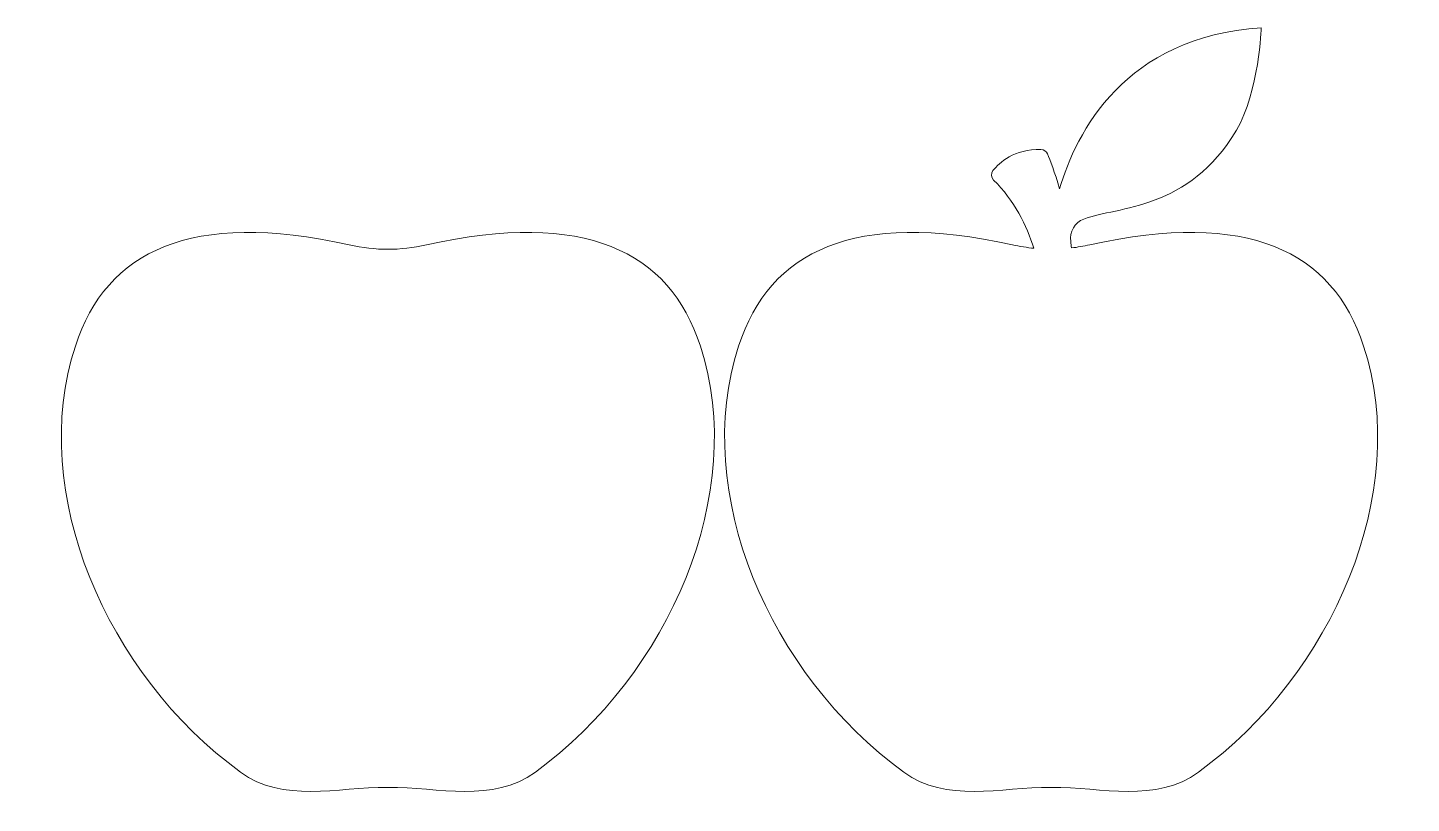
# Model space of a CAD drawing. Header units: inches. Extents: x -3.28 to 3.86, y -3.68 to 0.31.
import ezdxf

# ---------------------------------------------------------------- set-up
doc = ezdxf.new("R2010")
doc.units = ezdxf.units.IN
doc.header["$MEASUREMENT"] = 0
doc.layers.add('Design', color=7, linetype='Continuous', lineweight=0)

msp = doc.modelspace()

# ---------------------------------------------------------------- linework, layer by layer
at = {"layer": 'Design', "color": 98, "lineweight": 18, "true_color": 0x006400}
msp.add_open_spline([(3.6112, -1.3265), (3.4511, -0.834), (3.0143, -0.6241), (2.1999, -0.8042), (2.1673, -0.8114), (2.1359, -0.8168), (2.1052, -0.8207), (2.1037, -0.8094), (2.1023, -0.7983), (2.1008, -0.7873), (2.0937, -0.7376), (2.1217, -0.6892), (2.1688, -0.6716), (2.3446, -0.6058), (2.7107, -0.6274), (2.9549, -0.214), (3.0728, -0.0144), (3.0836, 0.3148), (3.0836, 0.3148), (2.3779, 0.268), (2.1293, -0.2247), (2.0436, -0.5167), (2.0188, -0.4294), (1.9944, -0.3667), (1.9815, -0.3358), (1.9758, -0.3222), (1.9624, -0.3132), (1.9476, -0.313), (1.8089, -0.3106), (1.7327, -0.3809), (1.7002, -0.4218), (1.6884, -0.4366), (1.6899, -0.458), (1.7035, -0.4712), (1.8094, -0.5745), (1.8732, -0.7051), (1.9116, -0.8226), (1.8755, -0.8187), (1.8386, -0.8128), (1.8, -0.8042), (0.9856, -0.6241), (0.5488, -0.834), (0.3887, -1.3265), (0.1428, -2.0825), (0.5485, -3.0184), (1.2397, -3.5221), (1.461, -3.6833), (1.7343, -3.6001), (2, -3.6012), (2.2656, -3.6001), (2.539, -3.6833), (2.7602, -3.5221), (3.4514, -3.0184), (3.8571, -2.0825), (3.6112, -1.3265)], degree=3, knots=[0, 0, 0, 0, 1, 1, 1, 2, 2, 2, 3, 3, 3, 4, 4, 4, 5, 5, 5, 6, 6, 6, 7, 7, 7, 8, 8, 8, 9, 9, 9, 10, 10, 10, 11, 11, 11, 12, 12, 12, 13, 13, 13, 14, 14, 14, 15, 15, 15, 16, 16, 16, 17, 17, 17, 18, 18, 18, 18], dxfattribs=at)
at = {"layer": 'Design', "color": 18, "lineweight": 18, "true_color": 0x000000}
msp.add_open_spline([(-3.031, -1.3265), (-2.8708, -0.834), (-2.4341, -0.6241), (-1.6196, -0.8042), (-1.5493, -0.8198), (-1.4845, -0.8276), (-1.4197, -0.8276), (-1.3549, -0.8276), (-1.2901, -0.8198), (-1.2198, -0.8042), (-0.4053, -0.6241), (0.0314, -0.834), (0.1916, -1.3265), (0.4375, -2.0825), (0.0318, -3.0184), (-0.6594, -3.5221), (-0.8807, -3.6833), (-1.154, -3.6001), (-1.4197, -3.6012), (-1.6854, -3.6001), (-1.9587, -3.6833), (-2.18, -3.5221), (-2.8712, -3.0184), (-3.2769, -2.0825), (-3.031, -1.3265)], degree=3, knots=[0, 0, 0, 0, 1, 1, 1, 2, 2, 2, 3, 3, 3, 4, 4, 4, 5, 5, 5, 6, 6, 6, 7, 7, 7, 8, 8, 8, 8], dxfattribs=at)

doc.saveas('drawing.dxf')
